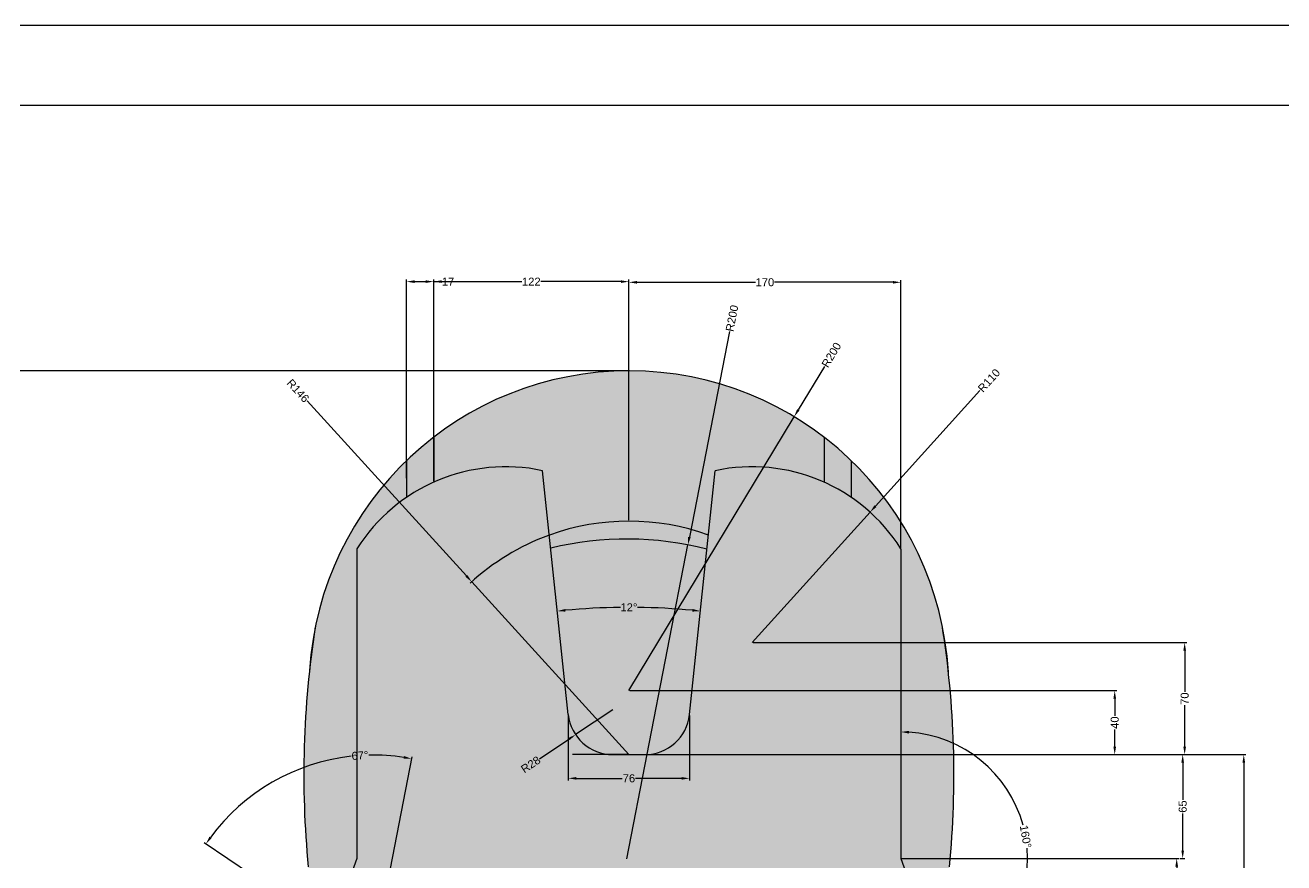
# Model space of a CAD drawing. Header units: millimetres. Extents: x 1732 to 3907, y 385 to 1794.
# Drawn here: x 2126 to 2913, y 1271 to 1794 of the extents above; entities that cross this region are included whole.
import ezdxf

# ---------------------------------------------------------------- set-up
doc = ezdxf.new("R2010")
doc.units = ezdxf.units.MM
doc.styles.get("Standard").update_dxf_attribs({"font": 'arial.ttf'})
doc.dimstyles.new('ISO-25', dxfattribs={"dimtxt": 5, "dimasz": 5, "dimexe": 1.25, "dimexo": 0.625, "dimtad": 0, "dimdec": 0, "dimtxsty": 'Standard', "dimcen": 2.5, "dimclrd": 2, "dimclrt": 3, "dimadec": 0, "dimazin": 0, "dimtfac": 1, "dimtdec": 0, "dimtmove": 0, "dimatfit": 3, "dimfxl": 1, "dimtfillclr": 1, "dimarcsym": 0})

# ---------------------------------------------------------------- blocks, each defined once
blk = doc.blocks.new('*D11')
at = {"color": 0, "lineweight": -2, "transparency": 16777216}
for p, q in [((2349.67, 1242.83), (2367.94, 1336.83)), ((2343.1, 1212.07), (2237.96, 1282.99))]:
    blk.add_line(p, q, dxfattribs=at)
at = {"color": 2, "lineweight": -2, "transparency": 16777216}
for start, end in [(81.27021, 91.25974), (96.29468, 143.72979)]:
    blk.add_arc((2343.62, 1211.72), 126.2, start, end, dxfattribs=at)
at = {"color": 2, "transparency": 16777216}
for points in [[(2362.92, 1337.28), (2362.63, 1335.63), (2367.7, 1335.6)], [(2242.55, 1285.9), (2241.19, 1286.86), (2239, 1282.29)]]:
    blk.add_solid(points, dxfattribs=at)
at = {"layer": 'Defpoints', "color": 0, "transparency": 16777216}
for p in [(2273.66, 1316.75), (2349.55, 1242.22), (2343.62, 1211.72), (2343.62, 1211.72), (2384.39, 1184.22)]:
    blk.add_point(p, dxfattribs=at)
at = {"color": 3, "transparency": 16777216, "insert": (2335.31, 1337.64), "char_height": 5, "attachment_point": 5, "rotation": 3.77721}
blk.add_mtext('67°', dxfattribs=at)
blk = doc.blocks.new('*D21')
at = {"color": 2, "lineweight": -2, "transparency": 16777216}
for start, end in [(15.24568, 86.38001), (293.61999, 4.75432)]:
    blk.add_arc((2673.39, 1273.22), 79.15, start, end, dxfattribs=at)
at = {"color": 2, "transparency": 16777216}
for points in [[(2678.36, 1351.38), (2678.41, 1353.05), (2673.39, 1352.37)], [(2705.41, 1199.92), (2704.79, 1201.47), (2700.46, 1198.84)]]:
    blk.add_solid(points, dxfattribs=at)
at = {"layer": 'Defpoints', "color": 0, "transparency": 16777216}
for p in [(2673.39, 1466.96), (2673.39, 1273.22), (2673.39, 1273.22), (2749.22, 1250.52), (2703.62, 1190.16)]:
    blk.add_point(p, dxfattribs=at)
at = {"color": 3, "transparency": 16777216, "insert": (2751.34, 1286.96), "char_height": 5, "attachment_point": 5, "rotation": 280}
blk.add_mtext('160°', dxfattribs=at)
blk = doc.blocks.new('*D22')
at = {"color": 2, "lineweight": -2, "transparency": 16777216}
for start, end in [(90.70962, 95.32983), (84.67017, 89.29038)]:
    blk.add_arc((2503.39, 1002.84), 427.47, start, end, dxfattribs=at)
at = {"color": 2, "transparency": 16777216}
for points in [[(2463.76, 1427.63), (2463.6, 1429.29), (2458.71, 1427.97)], [(2543.18, 1429.29), (2543.01, 1427.63), (2548.07, 1427.97)]]:
    blk.add_solid(points, dxfattribs=at)
at = {"layer": 'Defpoints', "color": 0, "transparency": 16777216}
for p in [(2449.48, 1515.77), (2557.3, 1515.77), (2518.31, 1430.05), (2465.5, 1363.29), (2541.27, 1363.29)]:
    blk.add_point(p, dxfattribs=at)
at = {"color": 3, "transparency": 16777216, "insert": (2503.39, 1430.31), "char_height": 5, "attachment_point": 5}
blk.add_mtext('12°', dxfattribs=at)
blk = doc.blocks.new('*D23')
at = {"color": 0, "lineweight": -2, "transparency": 16777216}
for p, q in [((2504.01, 1338.22), (2888.94, 1338.22)), ((2504.01, 928.22), (2888.94, 928.22))]:
    blk.add_line(p, q, dxfattribs=at)
at = {"color": 2, "lineweight": -2, "transparency": 16777216}
for p, q in [((2887.69, 1333.22), (2887.69, 1139.46)), ((2887.69, 933.22), (2887.69, 1126.98))]:
    blk.add_line(p, q, dxfattribs=at)
at = {"color": 2, "transparency": 16777216}
for points in [[(2886.85, 1333.22), (2888.52, 1333.22), (2887.69, 1338.22)], [(2886.85, 933.22), (2888.52, 933.22), (2887.69, 928.22)]]:
    blk.add_solid(points, dxfattribs=at)
at = {"layer": 'Defpoints', "color": 0, "transparency": 16777216}
for p in [(2503.39, 1338.22), (2503.39, 928.22), (2887.69, 928.22)]:
    blk.add_point(p, dxfattribs=at)
at = {"color": 3, "transparency": 16777216, "insert": (2887.69, 1133.22), "char_height": 5, "attachment_point": 5, "rotation": 90}
blk.add_mtext('410', dxfattribs=at)
blk = doc.blocks.new('*D32')
at = {"color": 0, "lineweight": -2, "transparency": 16777216}
for p, q in [((2674.01, 1273.22), (2847, 1273.22)), ((2796.58, 1073.15), (2847, 1073.15))]:
    blk.add_line(p, q, dxfattribs=at)
at = {"color": 2, "lineweight": -2, "transparency": 16777216}
for p, q in [((2845.75, 1268.22), (2845.75, 1179.37)), ((2845.75, 1078.15), (2845.75, 1167))]:
    blk.add_line(p, q, dxfattribs=at)
at = {"color": 2, "transparency": 16777216}
for points in [[(2844.91, 1268.22), (2846.58, 1268.22), (2845.75, 1273.22)], [(2844.91, 1078.15), (2846.58, 1078.15), (2845.75, 1073.15)]]:
    blk.add_solid(points, dxfattribs=at)
at = {"layer": 'Defpoints', "color": 0, "transparency": 16777216}
for p in [(2673.39, 1273.22), (2845.75, 1273.22), (2795.95, 1073.15)]:
    blk.add_point(p, dxfattribs=at)
at = {"color": 3, "transparency": 16777216, "insert": (2845.75, 1173.18), "char_height": 5, "attachment_point": 5, "rotation": 90}
blk.add_mtext('200', dxfattribs=at)
blk = doc.blocks.new('*D33')
at = {"color": 0, "lineweight": -2, "transparency": 16777216}
for p, q in [((2504.01, 1338.22), (2850.75, 1338.22)), ((2847.62, 1273.22), (2850.75, 1273.22))]:
    blk.add_line(p, q, dxfattribs=at)
at = {"color": 2, "lineweight": -2, "transparency": 16777216}
for p, q in [((2849.5, 1333.22), (2849.5, 1309.96)), ((2849.5, 1278.22), (2849.5, 1301.48))]:
    blk.add_line(p, q, dxfattribs=at)
at = {"color": 2, "transparency": 16777216}
for points in [[(2848.66, 1333.22), (2850.33, 1333.22), (2849.5, 1338.22)], [(2848.66, 1278.22), (2850.33, 1278.22), (2849.5, 1273.22)]]:
    blk.add_solid(points, dxfattribs=at)
at = {"layer": 'Defpoints', "color": 0, "transparency": 16777216}
for p in [(2503.39, 1338.22), (2849.5, 1338.22), (2847, 1273.22)]:
    blk.add_point(p, dxfattribs=at)
at = {"color": 3, "transparency": 16777216, "insert": (2849.5, 1305.72), "char_height": 5, "attachment_point": 5, "rotation": 90}
blk.add_mtext('65', dxfattribs=at)
blk = doc.blocks.new('*D34')
at = {"color": 0, "lineweight": -2, "transparency": 16777216}
for p, q in [((2581.01, 1408.22), (2852, 1408.22)), ((2850.12, 1338.22), (2852, 1338.22))]:
    blk.add_line(p, q, dxfattribs=at)
at = {"color": 2, "lineweight": -2, "transparency": 16777216}
for p, q in [((2850.75, 1403.22), (2850.75, 1377.4)), ((2850.75, 1343.22), (2850.75, 1369.04))]:
    blk.add_line(p, q, dxfattribs=at)
at = {"color": 2, "transparency": 16777216}
for points in [[(2849.91, 1403.22), (2851.58, 1403.22), (2850.75, 1408.22)], [(2849.91, 1343.22), (2851.58, 1343.22), (2850.75, 1338.22)]]:
    blk.add_solid(points, dxfattribs=at)
at = {"layer": 'Defpoints', "color": 0, "transparency": 16777216}
for p in [(2580.39, 1408.22), (2850.75, 1408.22), (2849.5, 1338.22)]:
    blk.add_point(p, dxfattribs=at)
at = {"color": 3, "transparency": 16777216, "insert": (2850.75, 1373.22), "char_height": 5, "attachment_point": 5, "rotation": 90}
blk.add_mtext('70', dxfattribs=at)
blk = doc.blocks.new('*D35')
at = {"color": 2, "lineweight": -2, "transparency": 16777216}
for p, q in [((2566.19, 1602.71), (2541.21, 1474.25)), ((2502.07, 1273.03), (2540.25, 1469.35))]:
    blk.add_line(p, q, dxfattribs=at)
at = {"color": 2, "transparency": 16777216}
blk.add_solid([(2540.39, 1474.41), (2542.03, 1474.1), (2540.25, 1469.35)], dxfattribs=at)
at = {"layer": 'Defpoints', "color": 0, "transparency": 16777216}
for p in [(2540.25, 1469.35), (2502.07, 1273.03)]:
    blk.add_point(p, dxfattribs=at)
at = {"color": 3, "transparency": 16777216, "insert": (2567.82, 1611.08), "char_height": 5, "attachment_point": 5, "rotation": 78.9932}
blk.add_mtext('R200', dxfattribs=at)
blk = doc.blocks.new('*D36')
at = {"color": 2, "lineweight": -2, "transparency": 16777216}
for p, q in [((2302.32, 1559.43), (2401.82, 1449.96)), ((2503.39, 1338.22), (2405.19, 1446.26))]:
    blk.add_line(p, q, dxfattribs=at)
at = {"color": 0, "lineweight": -2, "transparency": 16777216}
blk.add_arc((2503.39, 1338.22), 146, 110.13864, 132.76009, dxfattribs=at)
at = {"color": 2, "transparency": 16777216}
blk.add_solid([(2402.44, 1450.52), (2401.21, 1449.4), (2405.19, 1446.26)], dxfattribs=at)
at = {"layer": 'Defpoints', "color": 0, "transparency": 16777216}
for p in [(2405.19, 1446.26), (2503.39, 1338.22)]:
    blk.add_point(p, dxfattribs=at)
at = {"color": 3, "transparency": 16777216, "insert": (2296.58, 1565.75), "char_height": 5, "attachment_point": 5, "rotation": 312.26954}
blk.add_mtext('R146', dxfattribs=at)
blk = doc.blocks.new('*D37')
at = {"color": 0, "lineweight": -2, "transparency": 16777216}
for p, q in [((2364.39, 1511.18), (2364.39, 1635.25)), ((2381.39, 1523.27), (2381.39, 1635.25))]:
    blk.add_line(p, q, dxfattribs=at)
at = {"color": 2, "lineweight": -2, "transparency": 16777216}
for p, q in [((2369.39, 1634), (2376.39, 1634)), ((2381.39, 1634), (2386.39, 1634))]:
    blk.add_line(p, q, dxfattribs=at)
at = {"color": 2, "transparency": 16777216}
for points in [[(2369.39, 1634.84), (2369.39, 1633.17), (2364.39, 1634)], [(2376.39, 1634.84), (2376.39, 1633.17), (2381.39, 1634)]]:
    blk.add_solid(points, dxfattribs=at)
at = {"layer": 'Defpoints', "color": 0, "transparency": 16777216}
for p in [(2381.39, 1634), (2381.39, 1522.65), (2364.39, 1510.55)]:
    blk.add_point(p, dxfattribs=at)
at = {"color": 3, "transparency": 16777216, "insert": (2390.36, 1634), "char_height": 5, "attachment_point": 5}
blk.add_mtext('17', dxfattribs=at)
blk = doc.blocks.new('*D38')
at = {"color": 0, "lineweight": -2, "transparency": 16777216}
for p, q in [((2381.39, 1509.22), (2381.39, 1635.25)), ((2503.39, 1484.84), (2503.39, 1635.25))]:
    blk.add_line(p, q, dxfattribs=at)
at = {"color": 2, "lineweight": -2, "transparency": 16777216}
for p, q in [((2386.39, 1634), (2436.5, 1634)), ((2498.39, 1634), (2448.28, 1634))]:
    blk.add_line(p, q, dxfattribs=at)
at = {"color": 2, "transparency": 16777216}
for points in [[(2386.39, 1634.84), (2386.39, 1633.17), (2381.39, 1634)], [(2498.39, 1634.84), (2498.39, 1633.17), (2503.39, 1634)]]:
    blk.add_solid(points, dxfattribs=at)
at = {"layer": 'Defpoints', "color": 0, "transparency": 16777216}
for p in [(2503.39, 1634), (2381.39, 1508.59), (2503.39, 1484.22)]:
    blk.add_point(p, dxfattribs=at)
at = {"color": 3, "transparency": 16777216, "insert": (2442.39, 1634), "char_height": 5, "attachment_point": 5}
blk.add_mtext('122', dxfattribs=at)
blk = doc.blocks.new('*D39')
at = {"color": 0, "lineweight": -2, "transparency": 16777216}
for p, q in [((2503.39, 1484.84), (2503.39, 1634.84)), ((2673.39, 1467.59), (2673.39, 1634.84))]:
    blk.add_line(p, q, dxfattribs=at)
at = {"color": 2, "lineweight": -2, "transparency": 16777216}
for p, q in [((2508.39, 1633.59), (2582.48, 1633.59)), ((2668.39, 1633.59), (2594.29, 1633.59))]:
    blk.add_line(p, q, dxfattribs=at)
at = {"color": 2, "transparency": 16777216}
for points in [[(2508.39, 1634.42), (2508.39, 1632.75), (2503.39, 1633.59)], [(2668.39, 1634.42), (2668.39, 1632.75), (2673.39, 1633.59)]]:
    blk.add_solid(points, dxfattribs=at)
at = {"layer": 'Defpoints', "color": 0, "transparency": 16777216}
for p in [(2503.39, 1633.59), (2503.39, 1484.22), (2673.39, 1466.96)]:
    blk.add_point(p, dxfattribs=at)
at = {"color": 3, "transparency": 16777216, "insert": (2588.39, 1633.59), "char_height": 5, "attachment_point": 5}
blk.add_mtext('170', dxfattribs=at)
blk = doc.blocks.new('*D40')
at = {"color": 2, "lineweight": -2, "transparency": 16777216}
for p, q in [((2625.55, 1580.85), (2609.23, 1553.78)), ((2503.39, 1378.22), (2606.65, 1549.5))]:
    blk.add_line(p, q, dxfattribs=at)
at = {"color": 2, "transparency": 16777216}
blk.add_solid([(2608.52, 1554.21), (2609.94, 1553.35), (2606.65, 1549.5)], dxfattribs=at)
at = {"layer": 'Defpoints', "color": 0, "transparency": 16777216}
for p in [(2606.65, 1549.5), (2503.39, 1378.22)]:
    blk.add_point(p, dxfattribs=at)
at = {"color": 3, "transparency": 16777216, "insert": (2629.95, 1588.16), "char_height": 5, "attachment_point": 5, "rotation": 58.91621}
blk.add_mtext('R200', dxfattribs=at)
blk = doc.blocks.new('*D41')
at = {"color": 2, "lineweight": -2, "transparency": 16777216}
for p, q in [((2722.75, 1565.83), (2657.47, 1493.56)), ((2580.39, 1408.22), (2654.12, 1489.85))]:
    blk.add_line(p, q, dxfattribs=at)
at = {"color": 2, "transparency": 16777216}
blk.add_solid([(2656.85, 1494.12), (2658.09, 1493), (2654.12, 1489.85)], dxfattribs=at)
at = {"layer": 'Defpoints', "color": 0, "transparency": 16777216}
for p in [(2654.12, 1489.85), (2580.39, 1408.22)]:
    blk.add_point(p, dxfattribs=at)
at = {"color": 3, "transparency": 16777216, "insert": (2728.47, 1572.17), "char_height": 5, "attachment_point": 5, "rotation": 47.91032}
blk.add_mtext('R110', dxfattribs=at)
blk = doc.blocks.new('*D42')
at = {"color": 0, "lineweight": -2, "transparency": 16777216}
for p, q in [((2504.01, 1378.22), (2808.28, 1378.22)), ((2504.01, 1338.22), (2808.28, 1338.22))]:
    blk.add_line(p, q, dxfattribs=at)
at = {"color": 2, "lineweight": -2, "transparency": 16777216}
for p, q in [((2807.03, 1373.22), (2807.03, 1362.52)), ((2807.03, 1343.22), (2807.03, 1353.92))]:
    blk.add_line(p, q, dxfattribs=at)
at = {"color": 2, "transparency": 16777216}
for points in [[(2806.2, 1373.22), (2807.86, 1373.22), (2807.03, 1378.22)], [(2806.2, 1343.22), (2807.86, 1343.22), (2807.03, 1338.22)]]:
    blk.add_solid(points, dxfattribs=at)
at = {"layer": 'Defpoints', "color": 0, "transparency": 16777216}
for p in [(2503.39, 1378.22), (2807.03, 1378.22), (2503.39, 1338.22)]:
    blk.add_point(p, dxfattribs=at)
at = {"color": 3, "transparency": 16777216, "insert": (2807.03, 1358.22), "char_height": 5, "attachment_point": 5, "rotation": 90}
blk.add_mtext('40', dxfattribs=at)
blk = doc.blocks.new('*D43')
at = {"color": 0, "lineweight": -2, "transparency": 16777216}
for p, q in [((2465.5, 1362.67), (2465.5, 1322.12)), ((2541.27, 1362.67), (2541.27, 1322.12))]:
    blk.add_line(p, q, dxfattribs=at)
at = {"color": 2, "lineweight": -2, "transparency": 16777216}
for p, q in [((2470.5, 1323.37), (2499.21, 1323.37)), ((2536.27, 1323.37), (2507.57, 1323.37))]:
    blk.add_line(p, q, dxfattribs=at)
at = {"color": 2, "transparency": 16777216}
for points in [[(2470.5, 1324.2), (2470.5, 1322.53), (2465.5, 1323.37)], [(2536.27, 1324.2), (2536.27, 1322.53), (2541.27, 1323.37)]]:
    blk.add_solid(points, dxfattribs=at)
at = {"layer": 'Defpoints', "color": 0, "transparency": 16777216}
for p in [(2465.5, 1363.29), (2541.27, 1363.29), (2541.27, 1323.37)]:
    blk.add_point(p, dxfattribs=at)
at = {"color": 3, "transparency": 16777216, "insert": (2503.39, 1323.37), "char_height": 5, "attachment_point": 5}
blk.add_mtext('76', dxfattribs=at)
blk = doc.blocks.new('*D44')
at = {"color": 2, "lineweight": -2, "transparency": 16777216}
for p, q in [((2493.35, 1366.22), (2470.05, 1350.69)), ((2447.52, 1335.66), (2465.89, 1347.91))]:
    blk.add_line(p, q, dxfattribs=at)
at = {"color": 2, "transparency": 16777216}
blk.add_solid([(2465.43, 1348.6), (2466.36, 1347.22), (2470.05, 1350.69)], dxfattribs=at)
at = {"layer": 'Defpoints', "color": 0, "transparency": 16777216}
for p in [(2493.35, 1366.22), (2470.05, 1350.69)]:
    blk.add_point(p, dxfattribs=at)
at = {"color": 3, "transparency": 16777216, "insert": (2442.02, 1331.99), "char_height": 5, "attachment_point": 5, "rotation": 33.69491}
blk.add_mtext('R28', dxfattribs=at)
blk = doc.blocks.new('*D45')
at = {"color": 0, "lineweight": -2, "transparency": 16777216}
for p, q in [((2503.18, 1578.22), (2060.8, 1578.22)), ((2503.18, 928.22), (2060.8, 928.22))]:
    blk.add_line(p, q, dxfattribs=at)
at = {"color": 2, "lineweight": -2, "transparency": 16777216}
for p, q in [((2062.05, 1573.22), (2062.05, 1259.37)), ((2062.05, 933.22), (2062.05, 1247.06))]:
    blk.add_line(p, q, dxfattribs=at)
at = {"color": 2, "transparency": 16777216}
for points in [[(2061.21, 1573.22), (2062.88, 1573.22), (2062.05, 1578.22)], [(2061.21, 933.22), (2062.88, 933.22), (2062.05, 928.22)]]:
    blk.add_solid(points, dxfattribs=at)
at = {"layer": 'Defpoints', "color": 0, "transparency": 16777216}
for p in [(2503.81, 1578.22), (2062.05, 928.22), (2503.81, 928.22)]:
    blk.add_point(p, dxfattribs=at)
at = {"color": 3, "transparency": 16777216, "insert": (2062.05, 1253.22), "char_height": 5, "attachment_point": 5, "rotation": 90}
blk.add_mtext('650', dxfattribs=at)

msp = doc.modelspace()

# ---------------------------------------------------------------- hatches: boundary and pattern name
at = {"true_color": 0x991b1e}
h = msp.add_hatch(color=244, dxfattribs=at)
h.dxf.hatch_style = 1
h.paths.add_polyline_path([(2333.39, 1466.96, -0.102515), (2364.39, 1499.08), (2364.39, 1522.02, 0.151542), (2307.41, 1418.11, 0.062809), (2302.98, 1268.02), (2311.63, 1213.44), (2333.39, 1273.22)])
h.paths.add_polyline_path([(2625.39, 1536.7, 0.340326), (2381.39, 1536.7), (2381.39, 1508.59, -0.159566), (2449.48, 1515.77), (2453.71, 1475.51, -0.175368), (2553.07, 1475.51), (2557.3, 1515.77, -0.159566), (2625.39, 1508.59)])
h.paths.add_polyline_path([(2642.39, 1522.02), (2642.39, 1499.08, -0.102515), (2673.39, 1466.96), (2673.39, 1273.22), (2695.15, 1213.44), (2703.79, 1268.02, 0.063233), (2699.17, 1419.11, 0.150238)])
h.paths.add_polyline_path([(2315.79, 1187.16), (2331.49, 1088.02), (2371.55, 1030.81, 0.343724)])
h.paths.add_polyline_path([(2690.99, 1187.16, 0.343724), (2635.22, 1030.81), (2675.29, 1088.02)])
at = {"true_color": 0x642165}
h = msp.add_hatch(color=219, dxfattribs=at)
h.dxf.hatch_style = 1
h.paths.add_polyline_path([(2625.39, 1536.7), (2625.39, 1508.59, -0.04436), (2642.39, 1499.08), (2642.39, 1522.02, 0.028097)])
h.paths.add_polyline_path([(2381.39, 1536.7, 0.028097), (2364.39, 1522.02), (2364.39, 1499.08, -0.04436), (2381.39, 1508.59)])
at = {"true_color": 0xcecce6}
h = msp.add_hatch(color=254, dxfattribs=at)
h.dxf.hatch_style = 1
h.paths.add_polyline_path([(2381.39, 1536.7, 0.028097), (2364.39, 1522.02), (2364.39, 1499.08, -0.04436), (2381.39, 1508.59)])
h.paths.add_polyline_path([(2642.39, 1522.02, 0.028097), (2625.39, 1536.7), (2625.39, 1508.59, -0.04436), (2642.39, 1499.08)])
h.paths.add_polyline_path([(2553.07, 1475.51, 0.175368), (2453.71, 1475.51), (2454.57, 1467.3, -0.123831), (2552.14, 1466.66)])
at = {"true_color": 0xf4ee51}
h = msp.add_hatch(color=41, dxfattribs=at)
h.dxf.hatch_style = 1
h.paths.add_polyline_path([(2673.39, 1466.96, 0.314517), (2557.3, 1515.77), (2541.27, 1363.29, -0.383864), (2513.43, 1338.22), (2493.35, 1338.22, -0.383864), (2465.5, 1363.29), (2449.48, 1515.77, 0.314517), (2333.39, 1466.96), (2333.39, 1273.22), (2311.63, 1213.44), (2315.79, 1187.16, -0.343724), (2371.55, 1030.81), (2443.39, 928.22), (2503.39, 928.22), (2503.39, 1002.22), (2443.39, 1002.22), (2435.39, 1002.22), (2425.39, 992.22), (2413.89, 1003.72), (2425.39, 1015.22), (2435.39, 1015.22), (2443.39, 1015.22), (2503.39, 1015.22), (2503.39, 1188.22), (2465.39, 1188.22), (2465.39, 1200.22), (2541.39, 1200.22), (2541.39, 1188.22), (2503.39, 1188.22), (2503.39, 1015.22), (2563.39, 1015.22), (2571.39, 1015.22), (2581.39, 1015.22), (2592.89, 1003.72), (2581.39, 992.22), (2571.39, 1002.22), (2563.39, 1002.22), (2503.39, 1002.22), (2503.39, 928.22), (2563.39, 928.22), (2635.22, 1030.81, -0.343724), (2690.99, 1187.16), (2695.15, 1213.44), (2673.39, 1273.22)])
h.paths.add_polyline_path([(2657.23, 1242.22), (2663.16, 1211.72), (2622.39, 1184.22), (2548.39, 1184.22), (2552.62, 1208.23)], flags=16)
h.paths.add_polyline_path([(2454.16, 1208.23), (2458.39, 1184.22), (2384.39, 1184.22), (2343.62, 1211.72), (2349.55, 1242.22)], flags=16)
h.paths.add_polyline_path([(2553.11, 980.63), (2568.77, 974.14), (2572.71, 983.66), (2557.06, 990.15)], flags=24)
h.paths.add_polyline_path([(2496.09, 975.74), (2510.25, 975.74), (2510.25, 986.04), (2496.09, 986.04)], flags=24)
h.paths.add_polyline_path([(2496.09, 1032.38), (2510.25, 1032.38), (2510.25, 1042.69), (2496.09, 1042.69)], flags=24)
h.paths.add_polyline_path([(2518.97, 987.89), (2518.97, 998.16), (2508.66, 998.16), (2508.66, 987.89)], flags=24)
h.paths.add_polyline_path([(2514.52, 1130.83), (2514.52, 1144.98), (2504.22, 1144.98), (2504.22, 1130.83)], flags=24)
h.paths.add_polyline_path([(2329.23, 1332.03), (2342.27, 1332.89), (2341.59, 1343.17), (2328.55, 1342.31)], flags=25)
h.paths.add_polyline_path([(2445.89, 1186.3), (2454.29, 1196.31), (2446.4, 1202.93), (2438, 1192.93)], flags=8)
h.paths.add_polyline_path([(2576.9, 1216.56), (2585.3, 1206.56), (2593.19, 1213.18), (2584.8, 1223.19)], flags=24)
h.paths.add_polyline_path([(2638.95, 1245.51), (2645.58, 1256.76), (2636.7, 1261.99), (2630.07, 1250.74)], flags=24)
h.paths.add_polyline_path([(2396.91, 1233.6), (2410.37, 1229.23), (2413.56, 1239.03), (2400.1, 1243.4)], flags=24)
h.paths.add_polyline_path([(2498.25, 1208.99), (2508.52, 1208.99), (2508.52, 1219.3), (2498.25, 1219.3)], flags=24)
h.paths.add_polyline_path([(2525.84, 1173.94), (2525.84, 1184.21), (2515.53, 1184.21), (2515.53, 1173.94)], flags=24)
h.paths.add_polyline_path([(2498.28, 1227.49), (2508.55, 1227.49), (2508.55, 1237.8), (2498.28, 1237.8)], flags=24)
h.paths.add_polyline_path([(2580.26, 1168), (2590.53, 1168), (2590.53, 1178.31), (2580.26, 1178.31)], flags=24)
h.paths.add_polyline_path([(2361.34, 1138.31), (2377.54, 1133.35), (2380.56, 1143.2), (2364.35, 1148.16)], flags=25)
h.paths.add_polyline_path([(2498.25, 1318.17), (2508.52, 1318.17), (2508.52, 1328.47), (2498.25, 1328.47)], flags=24)
h.paths.add_polyline_path([(2438.43, 1323.35), (2451.18, 1331.85), (2445.46, 1340.42), (2432.72, 1331.93)], flags=24)
at = {"true_color": 0x139b48}
h = msp.add_hatch(color=114, dxfattribs=at)
h.dxf.hatch_style = 1
h.paths.add_polyline_path([(2453.71, 1475.51), (2454.57, 1467.3, -0.123831), (2552.14, 1466.66), (2553.07, 1475.51, 0.175368)])
at = {"true_color": 0x991b1e}
h = msp.add_hatch(color=244, dxfattribs=at)
h.dxf.hatch_style = 1
h.paths.add_polyline_path([(2552.14, 1466.66, 0.123831), (2454.57, 1467.3), (2465.5, 1363.29, 0.383864), (2493.35, 1338.22), (2513.43, 1338.22, 0.383864), (2541.27, 1363.29)])
h.paths.add_polyline_path([(2496.71, 1425.07), (2509.77, 1425.07), (2509.77, 1435.37), (2496.71, 1435.37)], flags=24)

# ---------------------------------------------------------------- linework, layer by layer
for p, q in [((2381.39, 1536.7), (2381.39, 1508.59)), ((2625.39, 1536.7), (2625.39, 1508.59)), ((2364.39, 1522.02), (2364.39, 1499.08)), ((2642.39, 1522.02), (2642.39, 1499.08)), ((2465.5, 1363.29), (2449.48, 1515.77)), ((2541.27, 1363.29), (2557.3, 1515.77)), ((2333.39, 1466.96), (2333.39, 1273.22)), ((2673.39, 1466.96), (2673.39, 1273.22)), ((2503.39, 1338.22), (2468.14, 1338.22)), ((2493.35, 1338.22), (2513.43, 1338.22)), ((2333.39, 1273.22), (2311.63, 1213.44)), ((2673.39, 1273.22), (2695.15, 1213.44))]:
    msp.add_line(p, q)
for points in [[(1732.22, 1794.39), (3906.83, 1794.39), (3906.83, 385.17), (1732.22, 385.17)], [(1782.22, 1744.39), (3856.83, 1744.39), (3856.83, 435.17), (1782.22, 435.17)]]:
    msp.add_lwpolyline(points, close=True)
for centre, radius, start, end in [((2503.39, 1378.22), 200, 3.38419, 176.37759), ((2426.39, 1408.22), 110, 77.88362, 147.72067), ((2580.39, 1408.22), 110, 32.27933, 102.11638), ((2503.39, 1338.22), 146, 70.10663, 109.89337), ((2502.07, 1273.03), 200, 75.50189, 103.73822), ((2900.22, 1325.53), 600, 171.12406, 185.4999), ((2106.54, 1325.34), 600, 354.51864, 8.99124), ((2493.35, 1366.22), 28, 186, 270), ((2513.43, 1366.22), 28, 270, 354)]:
    msp.add_arc(centre, radius, start, end)

# ---------------------------------------------------------------- dimensions: what is measured, and where the dimension line sits
for base, p1, p2, picture, middle in [((2381.39, 1634), (2364.39, 1510.55), (2381.39, 1522.65), '*D37', (2390.36, 1634)), ((2503.39, 1634), (2381.39, 1508.59), (2503.39, 1484.22), '*D38', (2442.39, 1634)), ((2503.39, 1633.59), (2673.39, 1466.96), (2503.39, 1484.22), '*D39', (2588.39, 1633.59)), ((2541.27, 1323.37), (2465.5, 1363.29), (2541.27, 1363.29), '*D43', (2503.39, 1323.37))]:
    dim = msp.add_linear_dim(base=base, p1=p1, p2=p2, dimstyle='ISO-25')
    dim.commit()
    dim.dimension.update_dxf_attribs({"geometry": picture, "text_midpoint": middle})
for center, mpoint, picture, middle in [((2502.07, 1273.03), (2540.25, 1469.35), '*D35', (2567.82, 1611.08)), ((2503.39, 1378.22), (2606.65, 1549.5), '*D40', (2629.95, 1588.16)), ((2503.39, 1338.22), (2405.19, 1446.26), '*D36', (2296.58, 1565.75)), ((2580.39, 1408.22), (2654.12, 1489.85), '*D41', (2728.47, 1572.17)), ((2493.35, 1366.22), (2470.05, 1350.69), '*D44', (2442.02, 1331.99))]:
    dim = msp.add_radius_dim(center=center, mpoint=mpoint, dimstyle='ISO-25')
    dim.commit()
    dim.dimension.update_dxf_attribs({"geometry": picture, "text_midpoint": middle, "dimtype": 164})
for base, p1, p2, picture, middle in [((2062.05, 928.22), (2503.81, 1578.22), (2503.81, 928.22), '*D45', (2062.05, 1253.22)), ((2850.75, 1408.22), (2849.5, 1338.22), (2580.39, 1408.22), '*D34', (2850.75, 1373.22)), ((2807.03, 1378.22), (2503.39, 1338.22), (2503.39, 1378.22), '*D42', (2807.03, 1358.22)), ((2849.5, 1338.22), (2847, 1273.22), (2503.39, 1338.22), '*D33', (2849.5, 1305.72)), ((2845.75, 1273.22), (2795.95, 1073.15), (2673.39, 1273.22), '*D32', (2845.75, 1173.18))]:
    dim = msp.add_linear_dim(base=base, p1=p1, p2=p2, angle=90, dimstyle='ISO-25')
    dim.commit()
    dim.dimension.update_dxf_attribs({"geometry": picture, "text_midpoint": middle})
for base, line1, line2, picture, middle in [((2518.31, 1430.05), ((2541.27, 1363.29), (2557.3, 1515.77)), ((2465.5, 1363.29), (2449.48, 1515.77)), '*D22', (2503.39, 1430.31)), ((2749.22, 1250.52), ((2673.39, 1273.22), (2703.62, 1190.16)), ((2673.39, 1466.96), (2673.39, 1273.22)), '*D21', (2751.34, 1286.96))]:
    dim = msp.add_angular_dim_2l(base=base, line1=line1, line2=line2, dimstyle='ISO-25')
    dim.commit()
    dim.dimension.update_dxf_attribs({"geometry": picture, "text_midpoint": middle})
dim = msp.add_angular_dim_2l(base=(2273.66, 1316.75), line1=((2384.39, 1184.22), (2343.62, 1211.72)), line2=((2343.62, 1211.72), (2349.55, 1242.22)), dimstyle='ISO-25')
dim.commit()
dim.dimension.update_dxf_attribs({"geometry": '*D11', "text_midpoint": (2335.31, 1337.64), "dimtype": 162})
dim = msp.add_aligned_dim(p1=(2503.39, 1338.22), p2=(2503.39, 928.22), distance=384.3, dimstyle='ISO-25')
dim.commit()
dim.dimension.update_dxf_attribs({"geometry": '*D23', "text_midpoint": (2887.69, 1133.22)})

doc.saveas('drawing.dxf')
